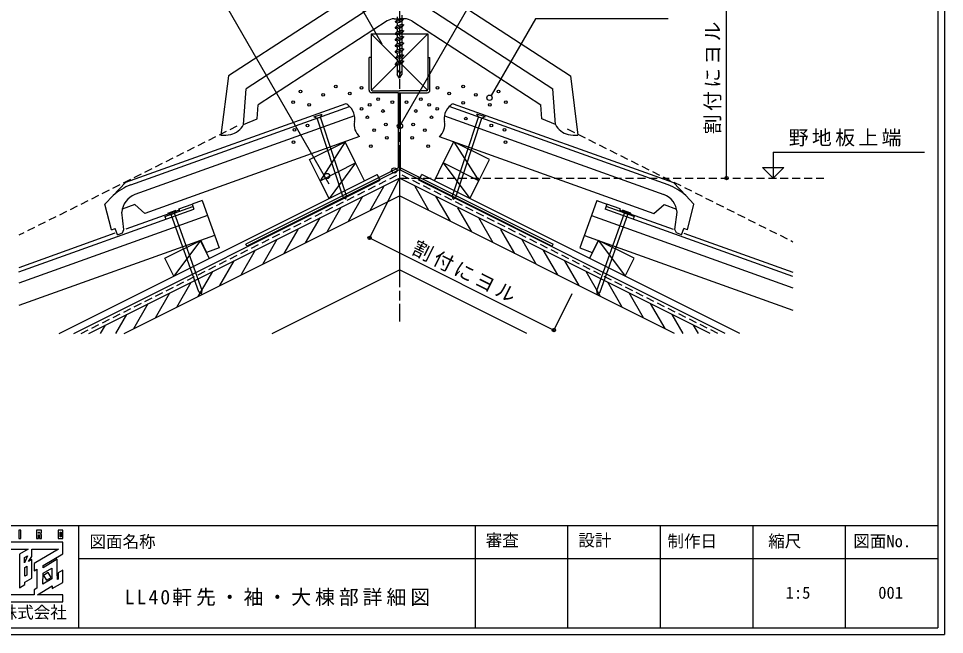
# Model space of a CAD drawing. Units: millimetres, scale not verified, with parts at other scales. Extents: x -2807 to 8, y -1606 to 2357.
# Drawn here: x -972 to 8, y 467 to 1119 of the extents above; entities that cross this region are included whole.
import ezdxf
from ezdxf.enums import TextEntityAlignment as Align

# ---------------------------------------------------------------- set-up
doc = ezdxf.new("R2010")
doc.units = ezdxf.units.MM
doc.header["$LTSCALE"] = 7
doc.header["$PDMODE"] = 32
doc.header["$PDSIZE"] = 3.5
doc.linetypes.add('CHAIN1', pattern=[8, 5, -1, 1, -1])
doc.linetypes.add('DASHED1', pattern=[1.8, 1.2, -0.6])
for name, color, linetype in [('3-0', 7, 'Continuous'), ('3-1', 2, 'Continuous'), ('3-2', 4, 'Continuous'), ('3-4', 7, 'Continuous'), ('3-6', 7, 'Continuous'), ('3-9', 7, 'Continuous'), ('3-A', 7, 'Continuous'), ('3-B', 2, 'Continuous'), ('3-C', 7, 'Continuous'), ('3-D', 7, 'Continuous'), ('3-F', 7, 'Continuous'), ('4-0', 7, 'Continuous'), ('4-1', 4, 'Continuous'), ('4-6', 3, 'Continuous')]:
    doc.layers.add(name, color=color, linetype=linetype)
doc.styles.add('ＭＳ ゴシック', font='')
doc.styles.get('ＭＳ ゴシック').set_extended_font_data('MS Gothic')

msp = doc.modelspace()

# ---------------------------------------------------------------- linework, layer by layer
at = {"layer": '3-0'}
for p, q in [((8.486, 2356.78), (8.486, 466.78)), ((-949.51, 574.104), (-950.529, 574.104)), ((-949.51, 575.215), (-949.51, 574.104)), ((-926.73, 570.214), (-927.841, 570.214)), ((-926.73, 575.215), (-926.73, 570.214)), ((-962.355, 550.06), (-965.346, 542.513)), ((-965.346, 548.288), (-962.355, 550.06)), ((-961.344, 544.224), (-957.845, 549.471)), ((-957.845, 549.471), (-957.845, 557.25)), ((-965.346, 542.513), (-965.346, 548.288)), ((-957.845, 546.322), (-961.344, 544.224)), ((-955.437, 542.063), (-955.437, 534.284)), ((-965.253, 528.352), (-965.253, 537.71)), ((-963.031, 529.522), (-965.253, 528.352)), ((-936.453, 536.945), (-936.453, 525.857)), ((-936.453, 525.857), (-945.986, 519.926)), ((-942.287, 524.375), (-937.379, 527.154)), ((-955.345, 508.633), (-984.545, 508.633)), ((-924.97, 508.633), (-951.57, 508.633)), ((-2777.514, 466.78), (8.486, 466.78))]:
    msp.add_line(p, q, dxfattribs=at)
at = {"layer": '3-0', "color": 2}
for p in [(1.486, 2349.78), (-2770.514, 473.78)]:
    msp.add_line(p, (1.486, 473.78), dxfattribs=at)
at = {"layer": '3-0', "linetype": 'CHAIN1'}
msp.add_line((-568.518, 1264.789), (-568.518, 798.319), dxfattribs=at)
at = {"layer": '3-0', "linetype": 'DASHED1'}
for p, q in [((-740.702, 1004.829), (-971.492, 889.435)), ((-390.869, 1002.096), (-152.052, 882.689))]:
    msp.add_line(p, q, dxfattribs=at)
at = {"layer": '3-0', "color": 4}
for p, q in [((-2770.514, 582.084), (1.486, 582.084)), ((-908.203, 582.084), (-908.203, 473.78)), ((-488.514, 582.084), (-488.514, 473.78)), ((-390.514, 582.084), (-390.514, 473.78)), ((-292.514, 582.084), (-292.514, 473.78)), ((-194.514, 582.084), (-194.514, 473.78)), ((-96.514, 582.084), (-96.514, 473.78)), ((-908.203, 547.071), (1.486, 547.071))]:
    msp.add_line(p, q, dxfattribs=at)
at = {"layer": '3-0'}
for points in [[(-971.643, 577.252), (-971.643, 568.269), (-969.513, 568.269), (-969.513, 577.252)], [(-952.659, 577.252), (-952.659, 568.269), (-950.529, 568.269), (-950.529, 572.344), (-949.51, 572.344), (-949.51, 568.269), (-947.473, 568.269), (-947.473, 572.344), (-948.492, 573.363), (-947.473, 574.381), (-947.473, 577.252)], [(-929.878, 577.252), (-929.878, 568.269), (-924.97, 568.269), (-924.97, 577.252)]]:
    msp.add_lwpolyline(points, close=True, dxfattribs=at)
for points in [[(-950.529, 574.104), (-950.529, 575.215), (-949.51, 575.215)], [(-927.841, 570.214), (-927.841, 575.215), (-926.73, 575.215)], [(-945.899, 539.747), (-924.97, 552.064), (-924.97, 564.659), (-1056.376, 564.659)], [(-991.645, 557.157), (-961.702, 557.157), (-970.809, 551.786)], [(-970.809, 551.786), (-970.809, 516.319), (-965.253, 519.56), (-965.253, 522.246), (-957.845, 526.413), (-957.845, 546.322)], [(-957.845, 557.25), (-929.337, 557.25), (-955.437, 542.063)], [(-930.989, 546.6), (-945.899, 537.505), (-945.899, 539.747)], [(-936.361, 515.3), (-924.97, 521.875), (-924.97, 534.84), (-929.693, 532.062), (-929.693, 525.765), (-929.971, 525.487), (-930.712, 525.116), (-930.897, 532.432), (-930.989, 546.6)], [(-965.253, 537.71), (-963.031, 539.063), (-963.031, 529.522)], [(-955.437, 534.284), (-952.474, 536.004), (-952.474, 515.949)], [(-945.986, 519.926), (-945.897, 531.532), (-936.453, 536.945)], [(-937.379, 527.154), (-940.321, 532.278), (-945.454, 529.312), (-942.287, 524.375)], [(-1056.376, 510.578), (-1056.376, 501.224), (-924.97, 501.224), (-924.97, 508.633)], [(-952.474, 515.949), (-955.345, 514.189), (-955.345, 508.633)], [(-951.57, 508.633), (-936.361, 518.383), (-936.361, 515.3)]]:
    msp.add_lwpolyline(points, dxfattribs=at)
at = {"layer": '3-1'}
for p, q in [((-853.03, 942.735), (-621.251, 1025.827)), ((-284.006, 942.735), (-515.784, 1025.827)), ((-616.031, 1015.8), (-848.517, 932.455)), ((-521.005, 1015.8), (-288.519, 932.455)), ((-871.598, 931.641), (-880.286, 922.553)), ((-265.438, 931.641), (-256.75, 922.553)), ((-873.472, 895.251), (-880.286, 922.553)), ((-777.478, 926.155), (-788.021, 922.376)), ((-788.021, 922.376), (-786.131, 917.104)), ((-777.478, 926.155), (-771.809, 910.341)), ((-359.557, 926.155), (-365.227, 910.341)), ((-359.557, 926.155), (-349.015, 922.376)), ((-349.015, 922.376), (-350.904, 917.104)), ((-263.563, 895.251), (-256.75, 922.553)), ((-971.492, 850.653), (-786.131, 917.104)), ((-860.195, 895.549), (-862.383, 914.099)), ((-152.052, 845.816), (-350.904, 917.104)), ((-276.841, 895.549), (-274.653, 914.099)), ((-771.809, 910.341), (-971.492, 838.756)), ((-365.227, 910.341), (-152.052, 833.919)), ((-873.472, 895.251), (-869.519, 896.668)), ((-867.157, 890.079), (-869.519, 896.668)), ((-861.885, 891.968), (-860.195, 895.549)), ((-275.151, 891.968), (-276.841, 895.549)), ((-269.879, 890.079), (-267.517, 896.668)), ((-263.563, 895.251), (-267.517, 896.668)), ((-867.157, 890.079), (-861.885, 891.968)), ((-269.879, 890.079), (-275.151, 891.968))]:
    msp.add_line(p, q, dxfattribs=at)
at = {"layer": '3-1', "color": 7}
for p, q in [((-511.571, 1028.778), (-278.383, 945.181)), ((-610.66, 993.929), (-837.99, 912.433)), ((-526.376, 993.929), (-299.046, 912.433)), ((-278.383, 945.181), (-265.439, 931.641)), ((-802.108, 917.33), (-788.021, 922.376)), ((-334.928, 917.33), (-349.015, 922.376)), ((-801.666, 915.997), (-858.11, 895.762)), ((-816.995, 909.36), (-787.184, 920.04)), ((-802.108, 917.33), (-801.327, 914.973)), ((-320.041, 909.36), (-349.852, 920.04)), ((-334.928, 917.33), (-335.708, 914.973)), ((-335.37, 915.997), (-278.926, 895.762)), ((-816.995, 909.36), (-816.012, 906.392)), ((-771.809, 910.341), (-759.526, 876.076)), ((-365.227, 910.341), (-377.51, 876.076)), ((-320.041, 909.36), (-321.024, 906.392)), ((-869.702, 891.606), (-971.492, 855.115)), ((-764.25, 889.255), (-971.492, 814.959)), ((-778.746, 884.058), (-772.704, 871.351)), ((-372.786, 889.255), (-152.052, 810.123)), ((-358.289, 884.058), (-364.332, 871.351)), ((-267.333, 891.606), (-152.052, 850.279)), ((-759.526, 876.076), (-772.704, 871.351)), ((-377.51, 876.076), (-364.332, 871.351))]:
    msp.add_line(p, q, dxfattribs=at)
for points in [[(-625.465, 1028.778), (-858.651, 945.183), (-871.597, 931.641)], [(-837.99, 912.433), (-848.831, 921.932), (-861.932, 917.236)], [(-299.046, 912.433), (-288.205, 921.932), (-275.105, 917.236)]]:
    msp.add_lwpolyline(points, dxfattribs=at)
for centre, radius, start, end in [((-633.221, 1013.222), 17.382, 46.48021, 63.4998), ((-503.815, 1013.222), 17.382, 116.5002, 133.51979), ((-600.056, 1006.517), 16.459, 167.54077, 229.88857), ((-633.221, 1013.222), 17.382, 349.54478, 8.5289), ((-536.98, 1006.517), 16.459, 310.11143, 12.45923), ((-503.815, 1013.222), 17.382, 171.4711, 190.45522)]:
    msp.add_arc(centre, radius, start, end, dxfattribs=at)
at = {"layer": '3-1'}
for centre, radius, start, end in [((-633.221, 1013.222), 17.382, 8.5289, 46.48021), ((-503.815, 1013.222), 17.382, 133.51979, 171.4711), ((-834.132, 890.02), 56, 109.72246, 131.99225), ((-302.904, 890.02), 56, 48.00774, 70.27753), ((-841.43, 912.687), 21, 109.72246, 176.14439), ((-295.605, 912.687), 21, 3.85542, 70.27736)]:
    msp.add_arc(centre, radius, start, end, dxfattribs=at)
at = {"layer": '3-2'}
for p, q in [((-663.671, 969.61), (-626.105, 988.393)), ((-626.105, 988.393), (-652.498, 947.265)), ((-522.103, 966.047), (-510.931, 988.393)), ((-473.365, 969.61), (-510.931, 988.393)), ((-510.931, 988.393), (-484.538, 947.265)), ((-652.498, 947.265), (-663.671, 969.61)), ((-652.498, 947.265), (-614.933, 966.047)), ((-614.933, 966.047), (-643.107, 928.481)), ((-531.494, 947.264), (-522.103, 966.047)), ((-484.538, 947.265), (-522.103, 966.047)), ((-522.103, 966.047), (-493.929, 928.481)), ((-484.538, 947.265), (-473.365, 969.61)), ((-928.84, 785.615), (-592.144, 953.963)), ((-589.014, 947.702), (-592.144, 953.963)), ((-548.022, 947.702), (-544.892, 953.963)), ((-208.196, 785.615), (-544.892, 953.963)), ((-913.188, 785.615), (-589.014, 947.702)), ((-897.384, 785.615), (-568.518, 950.048)), ((-643.107, 928.481), (-652.499, 947.264)), ((-568.518, 950.048), (-568.518, 853.002)), ((-239.653, 785.615), (-568.518, 950.048)), ((-223.848, 785.615), (-548.022, 947.702)), ((-493.929, 928.481), (-484.537, 947.264)), ((-859.818, 785.615), (-568.518, 931.265)), ((-277.218, 785.615), (-568.518, 931.265)), ((-816.903, 865.063), (-779.336, 883.846)), ((-779.336, 883.846), (-807.511, 846.28)), ((-769.945, 865.063), (-779.336, 883.846)), ((-367.091, 865.063), (-357.699, 883.846)), ((-357.699, 883.846), (-329.525, 846.28)), ((-320.133, 865.063), (-357.699, 883.846)), ((-807.511, 846.28), (-816.903, 865.063)), ((-329.525, 846.28), (-320.133, 865.063)), ((-703.292, 785.615), (-568.518, 853.002)), ((-433.743, 785.615), (-568.518, 853.002))]:
    msp.add_line(p, q, dxfattribs=at)
at = {"layer": '3-2', "color": 6, "linetype": 'DASHED1'}
for p in [(-905.55, 785.615), (-231.485, 785.615)]:
    msp.add_line(p, (-568.518, 954.505), dxfattribs=at)
at = {"layer": '3-2'}
msp.add_lwpolyline([(-605.542, 947.264), (-614.933, 966.047), (-626.105, 988.393)], dxfattribs=at)
at = {"layer": '3-6'}
for p, q in [((-567.326, 959.558), (-567.326, 1040.44)), ((-569.71, 960.714), (-569.71, 973.705)), ((-569.71, 960.714), (-731.194, 879.972)), ((-567.326, 960.714), (-405.842, 879.972)), ((-567.326, 959.558), (-730.254, 878.093)), ((-568.518, 958.962), (-406.782, 878.093)), ((-730.254, 878.093), (-731.194, 879.972)), ((-406.782, 878.093), (-405.842, 879.972))]:
    msp.add_line(p, q, dxfattribs=at)
at = {"layer": '3-9'}
for p, q in [((-659.224, 1014.712), (-650.335, 1017.648)), ((-659.224, 1014.712), (-655.807, 1013.347)), ((-655.807, 1013.347), (-652.233, 1014.527)), ((-628.244, 929.907), (-655.807, 1013.347)), ((-652.233, 1014.527), (-650.335, 1017.648)), ((-508.791, 929.907), (-481.23, 1013.347)), ((-477.812, 1014.712), (-486.701, 1017.648)), ((-484.803, 1014.527), (-486.701, 1017.648)), ((-481.23, 1013.347), (-484.803, 1014.527)), ((-477.812, 1014.712), (-481.23, 1013.347)), ((-625.477, 927.529), (-628.244, 929.907)), ((-511.558, 927.529), (-508.791, 929.907)), ((-813.58, 912.809), (-804.765, 915.961)), ((-813.58, 912.809), (-810.131, 911.529)), ((-810.131, 911.529), (-806.587, 912.796)), ((-806.587, 912.796), (-804.765, 915.961)), ((-323.457, 912.809), (-332.271, 915.961)), ((-330.45, 912.796), (-332.271, 915.961)), ((-326.905, 911.529), (-330.45, 912.796)), ((-323.457, 912.809), (-326.905, 911.529)), ((-780.854, 829.56), (-810.154, 911.52)), ((-356.181, 829.56), (-326.882, 911.52)), ((-778.03, 827.25), (-780.854, 829.56)), ((-359.006, 827.25), (-356.181, 829.56))]:
    msp.add_line(p, q, dxfattribs=at)
for points in [[(-625.477, 927.529), (-624.671, 931.088), (-652.233, 1014.527)], [(-511.558, 927.529), (-512.365, 931.088), (-484.803, 1014.527)], [(-778.03, 827.25), (-777.311, 830.827), (-806.611, 912.787)], [(-359.006, 827.25), (-359.725, 830.827), (-330.426, 912.787)]]:
    msp.add_lwpolyline(points, dxfattribs=at)
at = {"layer": '3-A'}
for centre in [(-573.985, 958.109), (-645.264, 952.167)]:
    msp.add_circle(centre, 2.8, dxfattribs=at)
at = {"layer": '3-C'}
for p, q in [((-222.16, 950.048), (-222.16, 1163.596)), ((-172.833, 977.477), (-172.833, 950.048)), ((-172.833, 977.477), (-12.766, 977.477)), ((-184.112, 961.326), (-161.554, 961.327)), ((-385.899, 827.447), (-405.063, 789.121))]:
    msp.add_line(p, q, dxfattribs=at)
at = {"layer": '3-C', "linetype": 'DASHED1'}
msp.add_line((-568.518, 950.048), (-119.102, 950.048), dxfattribs=at)
at = {"layer": '3-C'}
for points in [[(-184.112, 961.326), (-172.833, 950.048), (-161.554, 961.327)], [(-568.518, 950.048), (-600.198, 886.689), (-405.063, 789.121)]]:
    msp.add_lwpolyline(points, dxfattribs=at)
for p in [(-222.16, 950.048), (-600.198, 886.689), (-405.068, 789.124)]:
    msp.add_point(p, dxfattribs=at)
at = {"layer": '3-F'}
for p, q in [((-599.691, 915.678), (-585.02, 941.089)), ((-537.344, 915.678), (-552.016, 941.089)), ((-622.417, 904.315), (-607.172, 930.72)), ((-514.618, 904.315), (-529.864, 930.72)), ((-645.144, 892.952), (-630.473, 918.363)), ((-491.891, 892.952), (-506.563, 918.363)), ((-667.871, 881.589), (-652.625, 907.994)), ((-469.165, 881.589), (-484.411, 907.994)), ((-690.597, 870.225), (-675.926, 895.636)), ((-446.439, 870.225), (-461.11, 895.636)), ((-713.324, 858.862), (-698.078, 885.267)), ((-423.712, 858.862), (-438.958, 885.267)), ((-736.05, 847.498), (-720.805, 873.904)), ((-400.986, 847.498), (-416.231, 873.904)), ((-758.777, 836.135), (-743.531, 862.541)), ((-378.259, 836.135), (-393.505, 862.541)), ((-781.503, 824.772), (-766.258, 851.178)), ((-355.533, 824.772), (-370.778, 851.178)), ((-804.229, 813.409), (-788.984, 839.815)), ((-332.807, 813.409), (-348.052, 839.815)), ((-826.956, 802.046), (-811.711, 828.451)), ((-310.08, 802.046), (-325.325, 828.451)), ((-849.682, 790.682), (-834.437, 817.088)), ((-287.354, 790.682), (-302.599, 817.088)), ((-868.774, 785.615), (-857.163, 805.725)), ((-268.262, 785.615), (-279.872, 805.725)), ((-884.94, 785.615), (-879.89, 794.362)), ((-252.096, 785.615), (-257.146, 794.362))]:
    msp.add_line(p, q, dxfattribs=at)
at = {"layer": '4-0', "linetype": 'CHAIN1'}
msp.add_line((-568.518, 1261.523), (-568.518, 807.757), dxfattribs=at)
at = {"layer": '4-0'}
for p, q in [((-640.139, 1184.11), (-587.109, 1092.259)), ((-465.2, 1183.822), (-566.812, 1007.822)), ((-573.112, 1115.275), (-563.891, 1118.631)), ((-573.112, 1115.275), (-570.911, 1117.679)), ((-570.911, 1120.883), (-570.911, 1117.679)), ((-570.911, 1117.679), (-566.094, 1119.431)), ((-566.094, 1116.228), (-563.891, 1118.631)), ((-424.544, 1118.718), (-471.533, 1037.33)), ((-284.115, 1118.718), (-424.544, 1118.718)), ((-573.112, 1115.275), (-570.911, 1114.475)), ((-573.112, 1108.868), (-563.893, 1112.224)), ((-573.112, 1108.868), (-570.911, 1111.272)), ((-573.112, 1108.868), (-570.911, 1108.068)), ((-570.911, 1114.475), (-566.094, 1116.228)), ((-570.911, 1114.475), (-570.911, 1111.272)), ((-570.911, 1108.068), (-566.094, 1109.821)), ((-566.094, 1109.821), (-563.893, 1112.224)), ((-598.619, 1102.74), (-538.829, 1042.95)), ((-598.619, 1102.74), (-598.619, 1043.94)), ((-538.419, 1102.74), (-598.21, 1042.95)), ((-573.112, 1102.461), (-563.893, 1105.817)), ((-573.112, 1102.461), (-570.911, 1104.864)), ((-573.112, 1102.461), (-570.911, 1101.66)), ((-573.112, 1096.055), (-563.893, 1099.409)), ((-573.112, 1096.055), (-570.911, 1098.457)), ((-570.911, 1101.66), (-566.094, 1103.414)), ((-566.094, 1103.414), (-563.893, 1105.817)), ((-566.094, 1097.007), (-563.893, 1099.409)), ((-573.112, 1096.055), (-570.911, 1095.254)), ((-573.112, 1089.648), (-563.893, 1093.003)), ((-573.112, 1089.648), (-570.911, 1092.05)), ((-573.112, 1089.648), (-570.911, 1088.846)), ((-570.911, 1095.254), (-566.094, 1097.007)), ((-570.911, 1088.846), (-566.094, 1090.6)), ((-566.094, 1090.6), (-563.893, 1093.003)), ((-573.113, 1076.833), (-563.893, 1080.189)), ((-573.113, 1076.833), (-570.911, 1079.236)), ((-573.112, 1083.24), (-563.893, 1086.596)), ((-573.112, 1083.24), (-570.911, 1085.642)), ((-573.112, 1083.24), (-570.911, 1082.44)), ((-570.911, 1082.44), (-566.094, 1084.193)), ((-566.094, 1084.193), (-563.893, 1086.596)), ((-566.094, 1077.786), (-563.893, 1080.189)), ((-600.719, 1043.24), (-600.719, 1077.539)), ((-598.619, 1077.539), (-600.719, 1077.539)), ((-573.113, 1076.833), (-570.911, 1076.033)), ((-573.113, 1070.426), (-563.893, 1073.781)), ((-573.113, 1070.426), (-570.911, 1072.829)), ((-573.113, 1070.426), (-570.911, 1069.626)), ((-570.911, 1076.033), (-566.094, 1077.786)), ((-570.911, 1069.626), (-566.094, 1071.378)), ((-570.911, 1069.626), (-570.911, 1059.808)), ((-566.094, 1077.786), (-566.094, 1074.582)), ((-566.094, 1074.582), (-563.893, 1073.781)), ((-566.094, 1071.378), (-563.893, 1073.781)), ((-566.094, 1071.378), (-566.094, 1059.807)), ((-538.418, 1077.539), (-536.317, 1077.539)), ((-536.317, 1043.24), (-536.317, 1077.539)), ((-568.502, 1055.807), (-570.911, 1059.808)), ((-568.502, 1055.807), (-566.094, 1059.807)), ((-569.71, 1040.44), (-597.919, 1040.44)), ((-597.219, 1042.54), (-568.518, 1042.54)), ((-569.71, 960.714), (-569.71, 1040.44)), ((-539.817, 1042.54), (-568.518, 1042.54)), ((-567.326, 1040.44), (-539.117, 1040.44))]:
    msp.add_line(p, q, dxfattribs=at)
for points in [[(-891.976, 1138.357), (-755.513, 1138.357), (-643.282, 943.964)], [(-566.094, 1122.635), (-566.094, 1119.431), (-563.891, 1118.631)], [(-570.911, 1108.068), (-570.911, 1104.864), (-566.094, 1106.616)], [(-570.91, 1112.811), (-570.91, 1111.272), (-566.094, 1113.025)], [(-566.094, 1116.228), (-566.094, 1113.025), (-563.893, 1112.224)], [(-566.094, 1109.821), (-566.094, 1106.616), (-563.893, 1105.817)], [(-598.619, 1102.74), (-538.418, 1102.74), (-538.418, 1043.94)], [(-570.911, 1101.66), (-570.911, 1098.457), (-566.094, 1100.21)], [(-566.094, 1103.414), (-566.094, 1100.21), (-563.893, 1099.409)], [(-570.911, 1095.254), (-570.911, 1092.05), (-566.094, 1093.803)], [(-570.911, 1088.846), (-570.911, 1085.642), (-566.094, 1087.396)], [(-566.094, 1097.007), (-566.094, 1093.803), (-563.893, 1093.003)], [(-566.094, 1090.6), (-566.094, 1087.396), (-563.893, 1086.596)], [(-570.911, 1082.44), (-570.911, 1079.236), (-566.094, 1080.989)], [(-566.094, 1084.193), (-566.094, 1080.989), (-563.893, 1080.189)], [(-570.911, 1076.033), (-570.911, 1072.829), (-566.094, 1074.582)]]:
    msp.add_lwpolyline(points, dxfattribs=at)
for centre in [(-473.182, 1035.004), (-568.053, 1005.221)]:
    msp.add_circle(centre, 2.851, dxfattribs=at)
for centre, radius, start, end in [((-576.508, 1058.56), 8.466, 341.0211, 47.17526), ((-564.795, 1060.048), 3.231, 120.37192, 183.02666), ((-597.919, 1043.24), 2.8, 180, 270), ((-597.219, 1043.94), 1.4, 180, 270), ((-539.817, 1043.94), 1.4, 270, 0), ((-539.117, 1043.24), 2.8, 270, 0)]:
    msp.add_arc(centre, radius, start, end, dxfattribs=at)
at = {"layer": '4-1'}
for p, q in [((-542.145, 1158.908), (-387.565, 1058.432)), ((-387.565, 1058.432), (-379.518, 995.431))]:
    msp.add_line(p, q, dxfattribs=at)
msp.add_lwpolyline([(-594.891, 1158.908), (-749.47, 1058.432), (-757.518, 995.431)], dxfattribs=at)
for centre in [(-673.304, 1041.767), (-649.375, 1038.247), (-636.037, 1046.914), (-621.224, 1039.655), (-608.776, 1045.549), (-528.259, 1045.549), (-515.811, 1039.655), (-500.998, 1046.914), (-487.66, 1038.247), (-463.731, 1041.767), (-681.045, 1030.506), (-591.201, 1033.658), (-576.062, 1030.392), (-560.973, 1030.392), (-545.834, 1033.658), (-501.032, 1029.802), (-455.99, 1030.506), (-664.155, 1027.691), (-608.555, 1023.368), (-600.067, 1027.622), (-585.962, 1021.047), (-551.073, 1021.047), (-536.968, 1027.622), (-528.48, 1023.368), (-472.88, 1027.691), (-602.531, 1014.374), (-534.504, 1014.374), (-498.189, 1012.967), (-679.808, 1001.197), (-665.768, 1005.623), (-595.449, 1000.858), (-583.052, 1006.69), (-553.983, 1006.69), (-541.586, 1000.858), (-471.267, 1005.623), (-457.227, 1001.197), (-581.853, 992.519), (-555.182, 992.519), (-680.781, 988.066), (-598.82, 983.818), (-538.215, 983.818), (-456.254, 988.066)]:
    msp.add_circle(centre, 1.425, dxfattribs=at)
for centre, radius, start, end in [((-752.091, 1016.445), 20.83, 283.71675, 331.89326), ((-384.944, 1016.445), 20.83, 208.10674, 256.28325), ((-756.19, 1047.204), 51.789, 268.53052, 280.05005), ((-380.846, 1047.204), 51.789, 259.94995, 271.46948)]:
    msp.add_arc(centre, radius, start, end, dxfattribs=at)
at = {"layer": '4-6'}
for p, q in [((-591.417, 1135.109), (-730.918, 1044.433)), ((-545.62, 1135.109), (-406.118, 1044.433)), ((-574.081, 1118.632), (-568.518, 1118.632)), ((-562.955, 1118.632), (-568.518, 1118.632)), ((-581.711, 1116.37), (-718.119, 1027.705)), ((-555.326, 1116.37), (-418.918, 1027.705)), ((-733.718, 1006.632), (-730.918, 1044.433)), ((-403.317, 1006.632), (-406.118, 1044.433)), ((-719.232, 1012.67), (-718.119, 1027.705)), ((-417.804, 1012.67), (-418.918, 1027.705)), ((-733.718, 1006.632), (-719.232, 1012.67)), ((-403.317, 1006.632), (-417.804, 1012.67))]:
    msp.add_line(p, q, dxfattribs=at)
for centre, start, end in [((-574.081, 1104.632), 90, 123.02393), ((-562.955, 1104.632), 56.97607, 90)]:
    msp.add_arc(centre, 14, start, end, dxfattribs=at)

# ---------------------------------------------------------------- texts
at = {"layer": '3-0', "color": 2, "style": 'ＭＳ ゴシック'}
for s, p in [('図面名称', (-896.728, 554.796)), ('審査', (-477.189, 556.344)), ('設計', (-379.188, 556.344)), ('制作日', (-284.852, 555.326)), ('縮尺', (-178.102, 555.326)), ('図面No.', (-88.02, 555.326))]:
    msp.add_text(s, height=12.83, dxfattribs=at).set_placement(p, align=Align.BOTTOM_LEFT)
at = {"layer": '3-0', "style": 'ＭＳ ゴシック'}
msp.add_text('栄四郎瓦株式会社', height=12.83, dxfattribs=at).set_placement((-1060.745, 479.988), align=Align.BOTTOM_LEFT)
at = {"layer": '3-4', "color": 2, "style": 'ＭＳ ゴシック'}
for s, p in [('1:5', (-159.638, 500.813)), ('001', (-61.638, 500.813))]:
    msp.add_text(s, height=12.83, dxfattribs=at).set_placement(p, align=Align.BOTTOM_LEFT)
at = {"layer": '3-B', "char_height": 15.4, "attachment_point": 7, "style": 'ＭＳ ゴシック'}
for insert, rotation in [((-227.643, 996.403), 90), ((-557.435, 869.221), 333.435)]:
    msp.add_mtext('\\T1.17;割付にヨル', dxfattribs=dict(at, insert=insert, rotation=rotation))
at = {"layer": '3-B', "insert": (-156.403, 983.501), "char_height": 15.4, "attachment_point": 7, "style": 'ＭＳ ゴシック'}
msp.add_mtext('\\T1.17;野地板上端', dxfattribs=at)
at = {"layer": '3-D', "color": 2, "insert": (-859.438, 496.879), "char_height": 15.4, "attachment_point": 7, "style": 'ＭＳ ゴシック'}
msp.add_mtext('\\T1.2;LL40軒先・袖・大棟部詳細図', dxfattribs=at)

doc.saveas('drawing.dxf')
